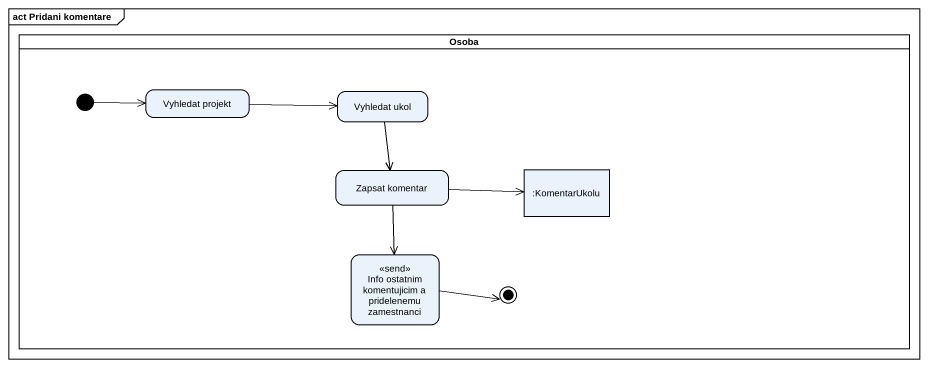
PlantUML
@startuml
mainframe act Pridani komentare
hide empty description
state Osoba <<partition>> {
  state "Vyhledat projekt" as Vyhledat_projekt
  state "Vyhledat ukol" as Vyhledat_ukol
  state "Zapsat komentar" as Zapsat_komentar
  state ":KomentarUkolu" as KomentarUkolu <<object>>
  state "Info ostatnim komentujicim a pridelenemu zamestnanci" as Info_ostatnim_komentujicim <<send>>
  [*] -right-> Vyhledat_projekt
  Info_ostatnim_komentujicim -right-> [*]
}
Vyhledat_projekt -right-> Vyhledat_ukol
Vyhledat_ukol --> Zapsat_komentar
Zapsat_komentar -right-> KomentarUkolu
Zapsat_komentar --> Info_ostatnim_komentujicim
@enduml
